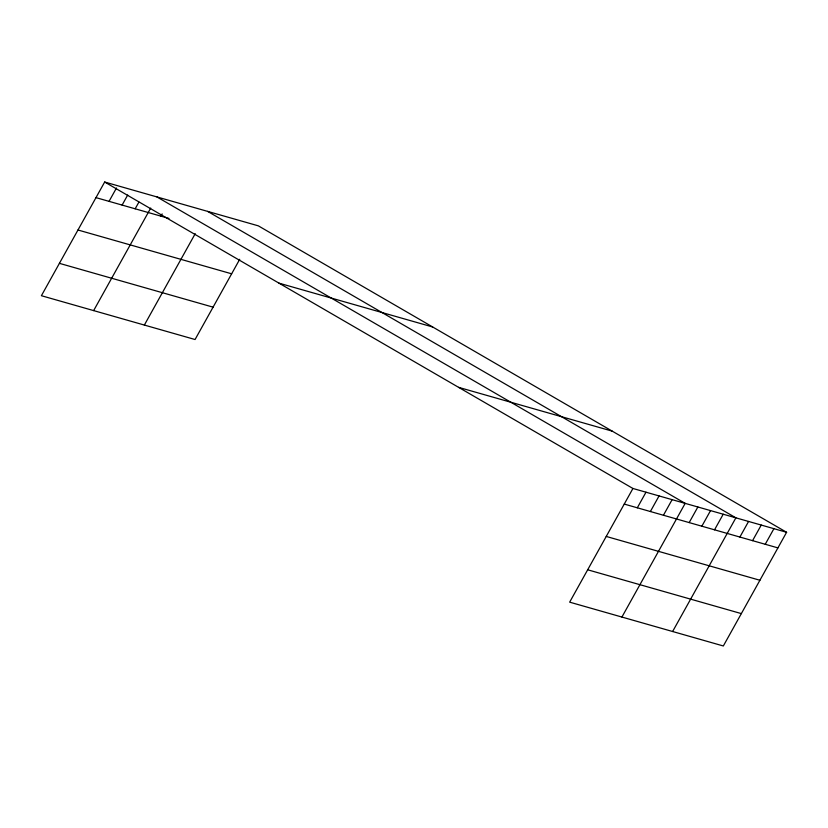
<?xml version="1.0" encoding="UTF-8"?>
<svg xmlns="http://www.w3.org/2000/svg" width="828" height="828" viewBox="0 0 828 828"><rect width="100%" height="100%" fill="white"/><g stroke="black" fill="none" stroke-linecap="round" stroke-linejoin="round"><path stroke-width="1.24" d="M786.6 532.29L632.934 488.479L569.664 602.153L723.33 645.975L786.6 532.29L258.336 225.847L104.67 182.025L41.4 295.71L195.066 339.521L239.716 259.299M109.048 201.349L116.489 187.987M122.109 205.075L127.698 195.046M135.171 208.801L138.897 202.115M93.647 310.603L150.717 208.066M160.911 216.139L162.153 213.914M144.351 325.062L195.222 233.682M637.312 507.802L645.995 492.205M650.373 511.528L659.057 495.931M663.435 515.254L672.119 499.646M621.911 617.057L685.18 503.372L156.916 196.929M689.175 522.592L697.859 506.995M701.854 526.204L710.538 510.607M714.533 529.816L723.217 514.219M672.615 631.516L735.885 517.831L207.631 211.388M739.89 537.051L748.564 521.454M752.559 540.663L761.242 525.066M765.238 544.275L773.921 528.678M95.986 197.633L168.984 218.437M278.995 283.155L432.661 326.977M77.977 229.998L231.643 273.809M59.419 263.345L213.086 307.157M458.608 387.349L612.275 431.16M624.25 504.076L777.916 547.888M606.241 536.44L759.907 580.262M587.673 569.788L741.339 613.6M104.67 182.025L632.934 488.479"/></g></svg>
